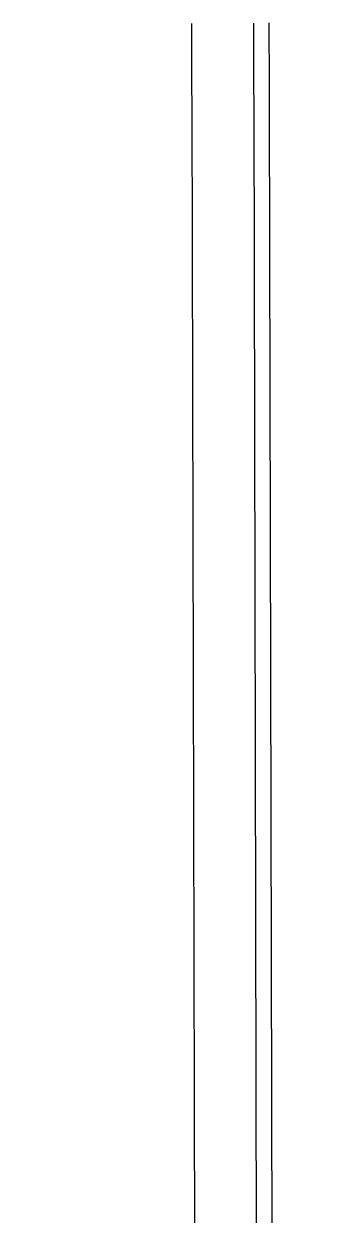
# Model space of a CAD drawing. Header units: millimetres. Extents: x 1864 to 10174863, y -4887456 to 5366151.
# Drawn here: x 6236461 to 6236475.2, y 5215812.6 to 5215870.3 of the extents above; entities that cross this region are included whole.
import ezdxf

# ---------------------------------------------------------------- set-up
doc = ezdxf.new("R2010")
doc.units = ezdxf.units.MM
doc.layers.add('ИС_Размер', color=3, linetype='Continuous', lineweight=18)
doc.layers.add('Основное направление 30.05.Верх покрытия', color=7, linetype='Continuous')

msp = doc.modelspace()

# ---------------------------------------------------------------- linework, layer by layer
at = {"layer": 'ИС_Размер', "linetype": 'Continuous'}
msp.add_circle((6226064.774, 5217311.369), 148840.032, dxfattribs=at)
at = {"layer": 'Основное направление 30.05.Верх покрытия', "color": 84, "flags": 128}
msp.add_lwpolyline([(6236470.779, 5215168.633), (6236469.174, 5215866.378), (6236469.171, 5215867.375), (6236469.167, 5215868.373), (6236469.162, 5215869.37), (6236469.157, 5215870.368)], dxfattribs=at)
at = {"layer": 'Основное направление 30.05.Верх покрытия', "color": 6, "flags": 128}
msp.add_lwpolyline([(6236473.779, 5215168.639), (6236472.174, 5215866.386), (6236472.171, 5215867.385), (6236472.167, 5215868.385), (6236472.162, 5215869.384), (6236472.157, 5215870.384)], dxfattribs=at)
at = {"layer": 'Основное направление 30.05.Верх покрытия', "color": 5, "flags": 128}
msp.add_lwpolyline([(6236474.53, 5215168.641), (6236472.926, 5215866.388), (6236472.922, 5215867.388), (6236472.918, 5215868.388), (6236472.914, 5215869.388), (6236472.908, 5215870.388)], dxfattribs=at)

doc.saveas('drawing.dxf')
